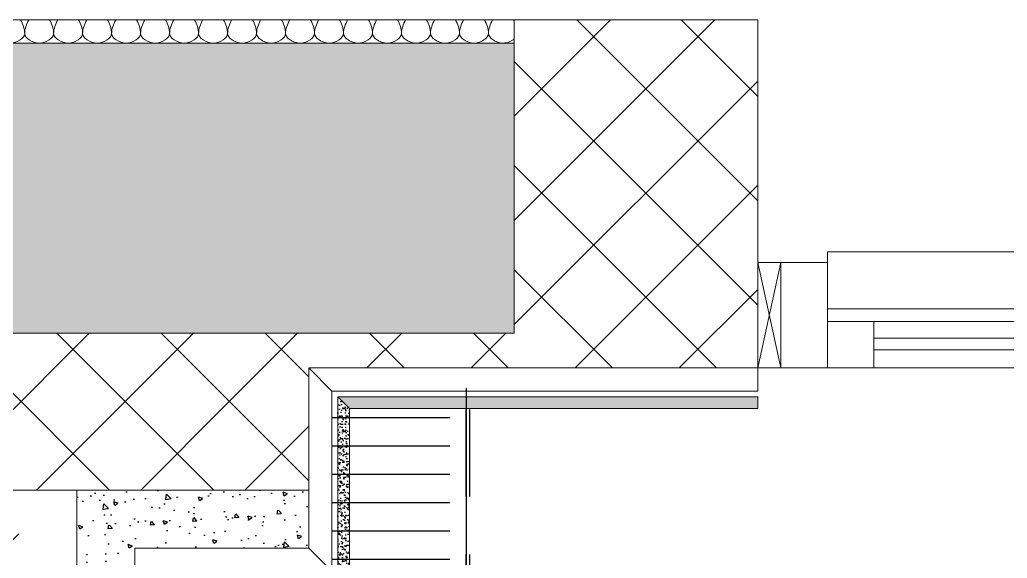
# Model space of a CAD drawing. Header units: millimetres. Extents: x -18512 to 101824, y -95768 to 52898.
# Drawn here: x 62102 to 62953, y -76666 to -76202 of the extents above; entities that cross this region are included whole.
import ezdxf

# ---------------------------------------------------------------- set-up
doc = ezdxf.new("R2010")
doc.units = ezdxf.units.MM
doc.header["$LTSCALE"] = 25
doc.linetypes.add('xref-first floor frm cunsult$0$Double dash', pattern=[20, 8, -2, 3, -2, 3, -2])
doc.layers.get('0').update_dxf_attribs({"color": 254, "lineweight": 0})
for name, color, linetype, lineweight in [('A-DETL-INSL', 8, 'Continuous', 9), ('A-GLAZ', 6, 'Continuous', 9), ('A-WOODEN DOOR FRAM', 9, 'Continuous', 9), ('I-FLR-TILE', 253, 'Continuous', 9), ('I-WALL', 2, 'Continuous', 9), ('S-COLS', 6, 'Continuous', 9), ('xref-first floor frm cunsult$0$L-SITE', 8, 'xref-first floor frm cunsult$0$Double dash', 30)]:
    doc.layers.add(name, color=color, linetype=linetype, lineweight=lineweight)
doc.layers.add('AR WALL HATCH', color=8, linetype='Continuous')
doc.layers.add('HAT', color=8, linetype='Continuous')
pattern_1 = [(37.5, (59229.075, -128347.3092), (-0.16000313, 4.89413237), [0, -3.8608, 0, -4.318, 0, -4.1275]), (7.5, (59229.075, -128347.309), (4.4952328, 7.168251), [0, -2.0828, 0, -3.4798, 0, -1.3335]), (327.5, (59225.951, -128347.3092), (7.9099237, 0.01437185), [0, -1.27, 0, -4.572, 0, -5.969]), (317.5, (59225.951, -128347.309), (7.6355645, 2.2292932), [0, -0.635, 0, -2.9972, 0, -3.429])]
pattern_2 = [(45, (59229.075, -128347.31), (-44.90128, 44.90128), []), (135, (59229.075, -128347.31), (-44.90128, -44.90128), [])]

# ---------------------------------------------------------------- blocks, each defined once
blk = doc.blocks.new('xref-first floor frm cunsult$0$Trench_Drain_floor_based_7848 - Trench_Drain_floor_based_7848-7443684-FIRST FLOOR PLAN')
at = {"layer": 'xref-first floor frm cunsult$0$L-SITE'}
for p, q in [((-490, 67.96), (0.19, 67.96)), ((0.2, 64.79), (-490, 64.79)), ((-490, 64.79), (0.2, 64.79)), ((21.54, 67.96), (490, 67.96)), ((490, 64.79), (21.55, 64.79)), ((21.55, 64.79), (490, 64.79)), ((-464.6, 50.8), (-464.6, -50.8)), ((-440.15, 50.8), (-440.15, -50.8)), ((-415.69, 50.8), (-415.69, -50.8)), ((-391.24, 50.8), (-391.24, -50.8)), ((-366.79, 50.8), (-366.79, -50.8)), ((-342.34, 50.8), (-342.34, -50.8)), ((-317.88, 50.8), (-317.88, -50.8)), ((-293.43, 50.8), (-293.43, -50.8)), ((-268.98, 50.8), (-268.98, -50.8)), ((-244.53, 50.8), (-244.53, -50.8)), ((-220.07, 50.8), (-220.07, -50.8)), ((-195.62, 50.8), (-195.62, -50.8)), ((-171.17, 50.8), (-171.17, -50.8)), ((-146.72, 50.8), (-146.72, -50.8)), ((-122.26, 50.8), (-122.26, 41.42)), ((-97.81, 50.8), (-97.81, 41.42)), ((-73.36, 50.8), (-73.36, 39.9)), ((-48.91, 50.8), (-48.91, 39.9)), ((-24.45, 50.8), (-24.45, 39.9)), ((0, 50.8), (0, 39.9)), ((24.45, 50.8), (24.45, 39.9)), ((48.91, 50.8), (48.91, 39.9)), ((73.36, 50.8), (73.36, 39.9)), ((97.81, 50.8), (97.81, 39.9)), ((122.26, 50.8), (122.26, 41.46)), ((146.72, 50.8), (146.72, 41.46)), ((171.17, 50.8), (171.17, -50.8)), ((195.62, 50.8), (195.62, -50.8)), ((220.07, 50.8), (220.07, -50.8)), ((244.53, 50.8), (244.53, -50.8)), ((268.98, 50.8), (268.98, -50.8)), ((293.43, 50.8), (293.43, -50.8)), ((317.88, 50.8), (317.88, -50.8)), ((342.34, 50.8), (342.34, -50.8)), ((366.79, 50.8), (366.79, -50.8)), ((391.24, 50.8), (391.24, -50.8)), ((415.69, 50.8), (415.69, -50.8)), ((440.15, 50.8), (440.15, -50.8)), ((464.6, 50.8), (464.6, -50.8)), ((-122.26, -10.52), (-122.26, -47.88)), ((-97.81, -10.52), (-97.81, -13.11)), ((122.26, -14.63), (122.26, -50.8)), ((146.72, -14.63), (146.72, -50.8)), ((-73.36, -28.3), (-73.36, -32.78)), ((48.91, -28.3), (48.91, -50.8)), ((97.81, -28.3), (97.81, -50.8)), ((-24.45, -41.95), (-24.45, -50.8))]:
    blk.add_line(p, q, dxfattribs=at)
blk = doc.blocks.new('A$C6F726D13')
at = {"color": 252, "lineweight": 5, "rotation": 270}
blk.add_blockref('xref-first floor frm cunsult$0$Trench_Drain_floor_based_7848 - Trench_Drain_floor_based_7848-7443684-FIRST FLOOR PLAN', (-2901.41, -11717.03), dxfattribs=at)
blk = doc.blocks.new('Aluminum_Exterior_Window_-_1_wide_x_2_high_3888 - NAGA- GW05-9144457-FIRST FLOOR PLAN')
at = {"layer": 'A-GLAZ', "lineweight": 9}
for p, q in [((-511.6, 27.24), (-1331.6, 27.24)), ((-511.6, 18.04), (-511.6, 27.24)), ((-511.6, 18.04), (-471.6, 18.04)), ((-511.6, -72.76), (-511.6, 18.04)), ((-471.6, 18.04), (-471.6, -72.76)), ((-1331.6, -21.96), (-511.6, -21.96)), ((-1291.6, -32.76), (-551.6, -32.76)), ((-551.6, -32.76), (-511.6, -32.76)), ((-551.6, -72.76), (-551.6, -32.76)), ((-511.6, -32.76), (-511.6, -72.76)), ((-1291.6, -47.03), (-551.6, -47.03)), ((-551.6, -47.03), (-551.6, -57.03)), ((-551.6, -57.03), (-1291.6, -57.03)), ((-551.6, -72.76), (-1291.6, -72.76)), ((-511.6, -72.76), (-551.6, -72.76)), ((-471.6, -72.76), (-511.6, -72.76))]:
    blk.add_line(p, q, dxfattribs=at)

msp = doc.modelspace()

# ---------------------------------------------------------------- hatches: boundary and pattern name
at = {"layer": 'AR WALL HATCH', "lineweight": 5}
h = msp.add_hatch(dxfattribs=at)
h.set_pattern_fill('ANSI37', color=256, scale=20, style=0)
h.set_pattern_definition(pattern_2)
h.paths.add_polyline_path([(62738.15, -76202.35), (62738.15, -76502.35), (62350.94, -76502.35), (62350.94, -76604.98), (62282.36, -76607.62), (62282.36, -76472.35), (62528.15, -76472.35), (62528.15, -76202.35)])
h.paths.add_polyline_path([(63678.15, -76502.35), (63678.15, -76202.35), (64428.15, -76202.35), (64428.15, -76502.35)])
h = msp.add_hatch(dxfattribs=at)
h.set_pattern_fill('ANSI37', color=256, scale=20, style=0)
h.set_pattern_definition(pattern_2)
h.paths.add_polyline_path([(61828.15, -76607.62), (61828.15, -76357.62), (61928.15, -76357.62), (61928.15, -76472.35), (62282.36, -76472.35), (62282.36, -76607.62), (62199.55, -76607.62), (62150.94, -76607.62)])
h.paths.add_polyline_path([(61188.15, -76357.62), (61188.15, -76607.62), (60208.15, -76607.62), (60208.15, -76357.62)])
h = msp.add_hatch(dxfattribs=at)
h.set_pattern_fill('ANSI31', color=256, scale=15, style=0)
h.set_pattern_definition([(45, (59229.075, -128347.31), (-33.67596, 33.67596), [])])
h.paths.add_polyline_path([(62350.94, -77711.17), (62230.94, -77711.17), (62230.94, -78311.17), (62350.94, -78311.17), (62350.94, -79348.36), (62150.94, -79348.36), (62150.94, -76607.62), (62150.94, -76652.62), (62150.94, -76752.62), (62150.94, -76997.62), (62350.94, -76997.62), (62350.94, -76657.62), (62350.94, -76502.35)])
h.paths.add_polyline_path([(61900.94, -78371.3), (62021.15, -78371.3), (62021.15, -77771.3), (61900.94, -77771.3), (61900.94, -77712.62), (62100.94, -77712.62), (62100.94, -77322.62), (61900.94, -77322.62), (61900.94, -76607.62), (62100.94, -76607.62), (62100.94, -79348.36), (61900.94, -79348.36)])
at = {"layer": 'HAT'}
h = msp.add_hatch(dxfattribs=at)
h.set_pattern_fill('AR-SAND', color=256, scale=0.1, style=0)
h.set_pattern_definition(pattern_1)
h.paths.add_polyline_path([(62375.94, -76527.35), (62738.15, -76527.35), (62738.15, -76537.35), (62385.94, -76537.35)])
h = msp.add_hatch(dxfattribs=at)
h.set_pattern_fill('AR-SAND', color=256, scale=0.1, style=0)
h.set_pattern_definition(pattern_1)
h.paths.add_polyline_path([(62375.94, -76682.62), (62375.94, -76527.35), (62385.94, -76537.35), (62385.94, -76682.62)])
h = msp.add_hatch(dxfattribs=at)
h.set_pattern_fill('AR-CONC', color=256, scale=0.2, angle=180, style=0)
h.set_pattern_definition([(130, (65022.808, -129062.31), (-36.436934, -3.187817), [3.81, -41.91]), (185, (65022.81, -129062.31), (7.048565, 38.211329), [3.048, -33.528]), (79.549, (65019.772, -129062.575), (-29.3885, 35.023338), [3.238, -35.618]), (133.8158, (65022.81, -129052.15), (-54.21581, -8.408466), [5.715, -62.865]), (83.3644, (65018.29, -129052.85), (-47.480847, 49.48511), [4.857, -53.427]), (188.816, (65022.81, -129052.15), (-47.48092, 49.485024), [4.572, -50.292]), (159, (65017.728, -129054.69), (-30.322976, -20.453104), [3.81, -41.91]), (214, (65017.73, -129054.69), (-12.360406, 36.837593), [3.048, -33.528]), (108.5486, (65015.2, -129056.394), (-42.683298, 16.384572), [3.238, -35.618]), (142.5, (65022.808, -129062.309), (-0.6177207, 16.9110078), [0, -33.1216, 0, -34.036, 0, -33.655]), (172.5, (65022.808, -129062.31), (-13.3639325, 20.036115), [0, -19.4056, 0, -32.3596, 0, -12.827]), (212.5, (65034.137, -129062.309), (-27.118119, -1.1457488), [0, -12.7, 0, -39.624, 0, -52.578]), (222.5, (65039.217, -129062.31), (-29.625836, 5.085298), [0, -16.51, 0, -26.3144, 0, -37.338])])
h.paths.add_polyline_path([(62350.94, -76607.62), (62150.94, -76607.62), (62150.94, -76997.62), (62350.94, -76997.62), (62350.94, -76947.62), (62200.94, -76947.62), (62200.94, -76657.62), (62350.94, -76657.62)])
at = {"layer": 'S-COLS'}
msp.add_hatch(color=252, dxfattribs=at).paths.add_polyline_path([(62528.15, -76222.35), (62528.15, -76472.35), (61928.15, -76472.35), (61928.15, -76222.35), (62060.99, -76222.35)], flags=0)

# ---------------------------------------------------------------- linework, layer by layer
at = {"layer": 'A-DETL-INSL', "color": 1}
msp.add_lwpolyline([(62528.15, -76202.35), (61898.15, -76202.26), (61898.15, -76357.52)], dxfattribs=at)
at = {"layer": 'A-DETL-INSL'}
for points in [[(62102.46, -76202.35), (62104.43, -76206.17), (62105.94, -76210.03), (62105.94, -76214.02)], [(62105.94, -76214.02), (62105.94, -76210.03), (62107.45, -76206.17), (62109.43, -76202.35)], [(62127.46, -76202.35), (62129.43, -76206.17), (62130.94, -76210.03), (62130.94, -76214.02)], [(62130.94, -76214.02), (62130.94, -76210.03), (62132.45, -76206.17), (62134.43, -76202.35)], [(62152.46, -76202.35), (62154.43, -76206.17), (62155.94, -76210.03), (62155.94, -76214.02)], [(62155.94, -76214.02), (62155.94, -76210.03), (62157.45, -76206.17), (62159.43, -76202.35)], [(62177.46, -76202.35), (62179.43, -76206.17), (62180.94, -76210.03), (62180.94, -76214.02)], [(62180.94, -76214.02), (62180.94, -76210.03), (62182.45, -76206.17), (62184.43, -76202.35)], [(62202.46, -76202.35), (62204.43, -76206.17), (62205.94, -76210.03), (62205.94, -76214.02)], [(62205.94, -76214.02), (62205.94, -76210.03), (62207.45, -76206.17), (62209.43, -76202.35)], [(62227.46, -76202.35), (62229.43, -76206.17), (62230.94, -76210.03), (62230.94, -76214.02)], [(62230.94, -76214.02), (62230.94, -76210.03), (62232.45, -76206.17), (62234.43, -76202.35)], [(62252.46, -76202.35), (62254.43, -76206.17), (62255.94, -76210.03), (62255.94, -76214.02)], [(62255.94, -76214.02), (62255.94, -76210.03), (62257.45, -76206.17), (62259.43, -76202.35)], [(62277.46, -76202.35), (62279.43, -76206.17), (62280.94, -76210.03), (62280.94, -76214.02)], [(62280.94, -76214.02), (62280.94, -76210.03), (62282.45, -76206.17), (62284.43, -76202.35)], [(62302.46, -76202.35), (62304.43, -76206.17), (62305.94, -76210.03), (62305.94, -76214.02)], [(62305.94, -76214.02), (62305.94, -76210.03), (62307.45, -76206.17), (62309.43, -76202.35)], [(62327.46, -76202.35), (62329.43, -76206.17), (62330.94, -76210.03), (62330.94, -76214.02)], [(62330.94, -76214.02), (62330.94, -76210.03), (62332.45, -76206.17), (62334.43, -76202.35)], [(62352.46, -76202.35), (62354.43, -76206.17), (62355.94, -76210.03), (62355.94, -76214.02)], [(62355.94, -76214.02), (62355.94, -76210.03), (62357.45, -76206.17), (62359.43, -76202.35)], [(62377.46, -76202.35), (62379.43, -76206.17), (62380.94, -76210.03), (62380.94, -76214.02)], [(62380.94, -76214.02), (62380.94, -76210.03), (62382.45, -76206.17), (62384.43, -76202.35)], [(62402.46, -76202.35), (62404.43, -76206.17), (62405.94, -76210.03), (62405.94, -76214.02)], [(62405.94, -76214.02), (62405.94, -76210.03), (62407.45, -76206.17), (62409.43, -76202.35)], [(62427.46, -76202.35), (62429.43, -76206.17), (62430.94, -76210.03), (62430.94, -76214.02)], [(62430.94, -76214.02), (62430.94, -76210.03), (62432.45, -76206.17), (62434.43, -76202.35)], [(62452.46, -76202.35), (62454.43, -76206.17), (62455.94, -76210.03), (62455.94, -76214.02)], [(62455.94, -76214.02), (62455.94, -76210.03), (62457.45, -76206.17), (62459.43, -76202.35)], [(62477.46, -76202.35), (62479.43, -76206.17), (62480.94, -76210.03), (62480.94, -76214.02)], [(62480.94, -76214.02), (62480.94, -76210.03), (62482.45, -76206.17), (62484.43, -76202.35)], [(62502.46, -76202.35), (62504.43, -76206.17), (62505.94, -76210.03), (62505.94, -76214.02)], [(62505.94, -76214.02), (62505.94, -76210.03), (62507.45, -76206.17), (62509.43, -76202.35)], [(62527.46, -76202.35), (62527.69, -76202.81), (62527.93, -76203.28), (62528.15, -76203.74)], [(62105.94, -76214.02), (62105.94, -76217.95), (62093.44, -76226.76), (62080.94, -76217.95), (62080.94, -76214.02)], [(62130.94, -76214.02), (62130.94, -76217.95), (62118.44, -76226.76), (62105.94, -76217.95), (62105.94, -76214.02)], [(62155.94, -76214.02), (62155.94, -76217.95), (62143.44, -76226.76), (62130.94, -76217.95), (62130.94, -76214.02)], [(62180.94, -76214.02), (62180.94, -76217.95), (62168.44, -76226.76), (62155.94, -76217.95), (62155.94, -76214.02)], [(62205.94, -76214.02), (62205.94, -76217.95), (62193.44, -76226.76), (62180.94, -76217.95), (62180.94, -76214.02)], [(62230.94, -76214.02), (62230.94, -76217.95), (62218.44, -76226.76), (62205.94, -76217.95), (62205.94, -76214.02)], [(62255.94, -76214.02), (62255.94, -76217.95), (62243.44, -76226.76), (62230.94, -76217.95), (62230.94, -76214.02)], [(62280.94, -76214.02), (62280.94, -76217.95), (62268.44, -76226.76), (62255.94, -76217.95), (62255.94, -76214.02)], [(62305.94, -76214.02), (62305.94, -76217.95), (62293.44, -76226.76), (62280.94, -76217.95), (62280.94, -76214.02)], [(62330.94, -76214.02), (62330.94, -76217.95), (62318.44, -76226.76), (62305.94, -76217.95), (62305.94, -76214.02)], [(62355.94, -76214.02), (62355.94, -76217.95), (62343.44, -76226.76), (62330.94, -76217.95), (62330.94, -76214.02)], [(62380.94, -76214.02), (62380.94, -76217.95), (62368.44, -76226.76), (62355.94, -76217.95), (62355.94, -76214.02)], [(62405.94, -76214.02), (62405.94, -76217.95), (62393.44, -76226.76), (62380.94, -76217.95), (62380.94, -76214.02)], [(62430.94, -76214.02), (62430.94, -76217.95), (62418.44, -76226.76), (62405.94, -76217.95), (62405.94, -76214.02)], [(62455.94, -76214.02), (62455.94, -76217.95), (62443.44, -76226.76), (62430.94, -76217.95), (62430.94, -76214.02)], [(62480.94, -76214.02), (62480.94, -76217.95), (62468.44, -76226.76), (62455.94, -76217.95), (62455.94, -76214.02)], [(62505.94, -76214.02), (62505.94, -76217.95), (62493.44, -76226.76), (62480.94, -76217.95), (62480.94, -76214.02)]]:
    msp.add_open_spline(points, degree=3, dxfattribs=at)
msp.add_open_spline([(62528.15, -76218.82), (62525.74, -76220.85), (62515.84, -76224.93), (62505.94, -76217.95), (62505.94, -76214.02)], degree=3, knots=[0.588059, 0.588059, 0.588059, 0.588059, 1.414214, 2.828427, 2.828427, 2.828427, 2.828427], dxfattribs=at)
at = {"layer": 'A-WOODEN DOOR FRAM'}
msp.add_lwpolyline([(62758.15, -76502.35), (62738.15, -76502.35), (62738.15, -76411.55), (62758.15, -76411.55)], close=True, dxfattribs=at)
for points in [[(62738.15, -76502.35), (62758.15, -76411.55)], [(62738.15, -76411.55), (62758.15, -76502.35)]]:
    msp.add_lwpolyline(points, dxfattribs=at)
at = {"layer": 'I-FLR-TILE', "lineweight": 13}
for points in [[(62350.94, -76657.62), (62370.94, -76677.62), (62370.94, -76522.35), (62350.94, -76502.35)], [(62350.94, -76502.35), (62370.94, -76522.35), (62738.15, -76522.35), (62738.15, -76502.35)], [(62375.94, -76682.62), (62375.94, -76527.35), (62385.94, -76537.35), (62385.94, -76682.62)], [(62375.94, -76527.35), (62738.15, -76527.35), (62738.15, -76537.35), (62385.94, -76537.35)]]:
    msp.add_lwpolyline(points, close=True, dxfattribs=at)
msp.add_lwpolyline([(62370.94, -76927.62), (62350.94, -76947.62), (62200.94, -76947.62), (62200.94, -76657.62), (62350.94, -76657.62), (62370.94, -76677.62), (62220.94, -76677.62), (62220.94, -76927.62), (62370.94, -76927.62)], dxfattribs=at)
at = {"layer": 'I-WALL'}
for p, q in [((62528.15, -76202.35), (62738.15, -76202.35)), ((62738.15, -76202.35), (62738.15, -76502.35)), ((62738.15, -76502.35), (62350.94, -76502.35)), ((61828.15, -76607.62), (62150.94, -76607.62))]:
    msp.add_line(p, q, dxfattribs=at)
for points in [[(62528.15, -76222.35), (62528.15, -76202.35)], [(62350.94, -76607.62), (62350.94, -76607.62), (62350.94, -76502.35), (62350.94, -76607.62), (62248.15, -76607.62), (62150.94, -76607.62), (62150.94, -79348.36)], [(62350.94, -76607.62), (62150.94, -76607.62), (62150.94, -76997.62), (62350.94, -76997.62), (62350.94, -76947.62), (62200.94, -76947.62), (62200.94, -76657.62), (62350.94, -76657.62), (62350.94, -76607.62)]]:
    msp.add_lwpolyline(points, dxfattribs=at)
at = {"layer": 'S-COLS', "color": 8}
for p, q in [((61928.15, -76222.35), (62528.15, -76222.35)), ((62528.15, -76222.35), (62528.15, -76472.35)), ((62528.15, -76472.35), (61928.15, -76472.35))]:
    msp.add_line(p, q, dxfattribs=at)

# ---------------------------------------------------------------- block references
at = {"color": 252, "xscale": -1, "rotation": 180}
msp.add_blockref('A$C6F726D13', (65323.15, -88726.88), dxfattribs=at)
at = {"layer": 'A-GLAZ', "xscale": -1}
msp.add_blockref('Aluminum_Exterior_Window_-_1_wide_x_2_high_3888 - NAGA- GW05-9144457-FIRST FLOOR PLAN', (62286.55, -76429.59), dxfattribs=at)

doc.saveas('drawing.dxf')
